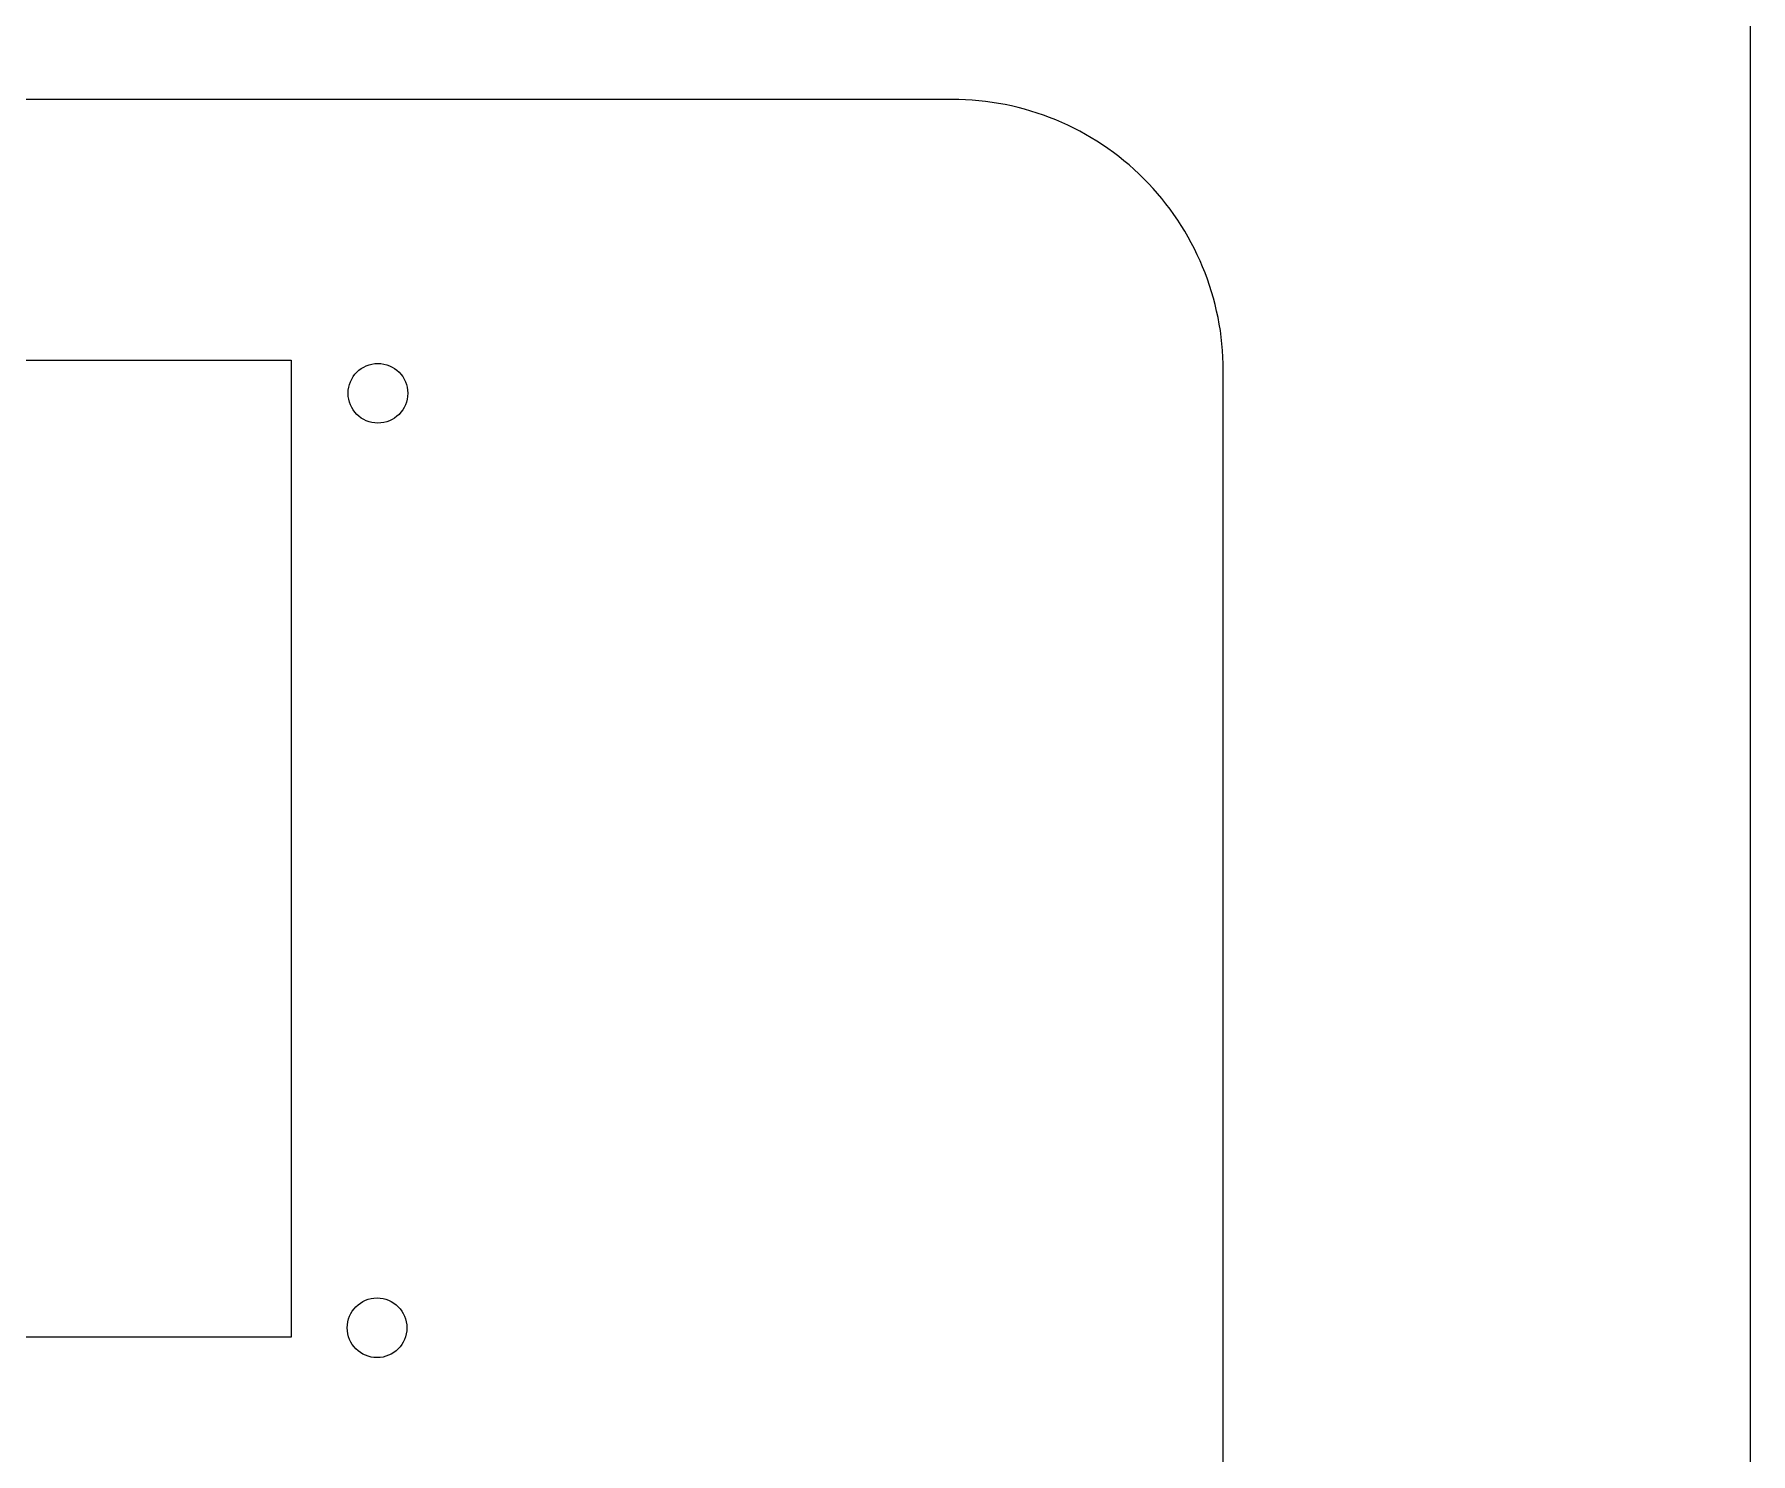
# Model space of a CAD drawing. Header units: millimetres. Extents: x 323 to 983, y 59 to 560.
# Drawn here: x 559.5 to 622.8, y 110.9 to 163.2 of the extents above; entities that cross this region are included whole.
import ezdxf

# ---------------------------------------------------------------- set-up
doc = ezdxf.new("R2010")
doc.units = ezdxf.units.MM
doc.header["$MEASUREMENT"] = 0
doc.layers.add('layer 1', color=7, linetype='Continuous')

msp = doc.modelspace()

# ---------------------------------------------------------------- linework, layer by layer
at = {"layer": 'layer 1', "color": 142, "lineweight": 9}
msp.add_open_spline([(332.7743, 558.5647), (332.7743, 558.5647), (612.7743, 558.5647), (612.7743, 558.5647), (612.7743, 558.5647), (615.4248, 558.5664), (617.9674, 557.5151), (619.8428, 555.6421), (619.8428, 555.6421), (621.7182, 553.7691), (622.7727, 551.2152), (622.7743, 548.5647), (622.7743, 548.5647), (622.7743, 548.5647), (622.7743, 68.5647), (622.7743, 68.5647), (622.7743, 68.5647), (622.776, 65.9143), (621.7247, 63.3717), (619.8517, 61.4963), (619.8517, 61.4963), (617.9787, 59.6209), (615.4248, 58.5664), (612.7743, 58.5647), (612.7743, 58.5647), (612.7743, 58.5647), (332.7743, 58.5647), (332.7743, 58.5647), (332.7743, 58.5647), (330.1239, 58.5631), (327.5813, 59.6144), (325.7059, 61.4873), (325.7059, 61.4873), (323.8305, 63.3603), (322.776, 65.9143), (322.7743, 68.5647), (322.7743, 68.5647), (322.7743, 68.5647), (322.7743, 548.5647), (322.7743, 548.5647), (322.7743, 548.5647), (322.7727, 551.2152), (323.824, 553.7578), (325.6969, 555.6332), (325.6969, 555.6332), (327.5699, 557.5086), (330.1239, 558.5631), (332.7743, 558.5647)], degree=3, knots=[0, 0, 0, 0, 0.0833333, 0.0833333, 0.0833333, 0.0833333, 0.1666667, 0.1666667, 0.1666667, 0.1666667, 0.25, 0.25, 0.25, 0.25, 0.3333333, 0.3333333, 0.3333333, 0.3333333, 0.4166667, 0.4166667, 0.4166667, 0.4166667, 0.5, 0.5, 0.5, 0.5, 0.5833333, 0.5833333, 0.5833333, 0.5833333, 0.6666667, 0.6666667, 0.6666667, 0.6666667, 0.75, 0.75, 0.75, 0.75, 0.8333333, 0.8333333, 0.8333333, 0.8333333, 0.9166667, 0.9166667, 0.9166667, 0.9166667, 1, 1, 1, 1], dxfattribs=at)
at = {"layer": 'layer 1', "lineweight": 9}
msp.add_open_spline([(383.238, 160.7919), (383.238, 160.7919), (593.3409, 160.7919), (593.3409, 160.7919), (593.3409, 160.7919), (595.9914, 160.7935), (598.534, 159.7422), (600.4094, 157.8693), (600.4094, 157.8693), (602.2847, 155.9963), (603.3393, 153.4423), (603.3409, 150.7919), (603.3409, 150.7919), (603.3409, 150.7919), (603.3409, 78.6181), (603.3409, 78.6181), (603.3409, 78.6181), (603.3426, 75.9676), (602.2913, 73.425), (600.4183, 71.5496), (600.4183, 71.5496), (598.5453, 69.6743), (595.9914, 68.6198), (593.3409, 68.6181), (593.3409, 68.6181), (593.3409, 68.6181), (356.6204, 68.6181), (356.6204, 68.6181), (356.6204, 68.6181), (353.9699, 68.6164), (351.4273, 69.6677), (349.552, 71.5407), (349.552, 71.5407), (347.6766, 73.4137), (346.6221, 75.9676), (346.6204, 78.6181), (346.6204, 78.6181), (346.6204, 78.6181), (346.6204, 150.7919), (346.6204, 150.7919), (346.6204, 150.7919), (346.6188, 153.4423), (347.67, 155.9849), (349.543, 157.8603), (349.543, 157.8603), (351.416, 159.7357), (353.9699, 160.7902), (356.6204, 160.7919), (356.6204, 160.7919), (356.6204, 160.7919), (383.238, 160.7919), (383.238, 160.7919)], degree=3, knots=[0, 0, 0, 0, 0.0769231, 0.0769231, 0.0769231, 0.0769231, 0.1538462, 0.1538462, 0.1538462, 0.1538462, 0.2307692, 0.2307692, 0.2307692, 0.2307692, 0.3076923, 0.3076923, 0.3076923, 0.3076923, 0.3846154, 0.3846154, 0.3846154, 0.3846154, 0.4615385, 0.4615385, 0.4615385, 0.4615385, 0.5384615, 0.5384615, 0.5384615, 0.5384615, 0.6153846, 0.6153846, 0.6153846, 0.6153846, 0.6923077, 0.6923077, 0.6923077, 0.6923077, 0.7692308, 0.7692308, 0.7692308, 0.7692308, 0.8461538, 0.8461538, 0.8461538, 0.8461538, 0.9230769, 0.9230769, 0.9230769, 0.9230769, 1, 1, 1, 1], dxfattribs=at)
at = {"layer": 'layer 1', "color": 250, "lineweight": 20}
msp.add_open_spline([(515.9917, 115.1761), (515.9917, 115.1761), (568.9917, 115.1761), (568.9917, 115.1761), (568.9917, 115.1761), (568.9917, 115.1761), (568.9917, 151.1761), (568.9917, 151.1761), (568.9917, 151.1761), (568.9917, 151.1761), (515.9917, 151.1761), (515.9917, 151.1761), (515.9917, 151.1761), (515.9917, 151.1761), (515.9917, 115.1761), (515.9917, 115.1761), (515.9917, 115.1761), (515.9917, 115.1761), (515.9917, 115.1761), (515.9917, 115.1761)], degree=3, knots=[0, 0, 0, 0, 0.2, 0.2, 0.2, 0.2, 0.4, 0.4, 0.4, 0.4, 0.6, 0.6, 0.6, 0.6, 0.8, 0.8, 0.8, 0.8, 1, 1, 1, 1], dxfattribs=at)
at = {"layer": 'layer 1', "color": 250, "lineweight": 9}
for points in [[(572.1837, 151.0597), (571.5762, 151.0597), (571.0837, 150.5672), (571.0837, 149.9597), (571.0837, 149.9597), (571.0837, 149.3522), (571.5762, 148.8597), (572.1837, 148.8597), (572.1837, 148.8597), (572.7912, 148.8597), (573.2837, 149.3522), (573.2837, 149.9597), (573.2837, 149.9597), (573.2837, 150.5672), (572.7913, 151.0597), (572.1837, 151.0597)], [(572.1837, 151.0597), (571.5762, 151.0597), (571.0837, 150.5672), (571.0837, 149.9597), (571.0837, 149.9597), (571.0837, 149.3522), (571.5762, 148.8597), (572.1837, 148.8597), (572.1837, 148.8597), (572.7912, 148.8597), (573.2837, 149.3522), (573.2837, 149.9597), (573.2837, 149.9597), (573.2837, 150.5672), (572.7913, 151.0597), (572.1837, 151.0597)], [(572.1837, 151.0597), (571.5762, 151.0597), (571.0837, 150.5672), (571.0837, 149.9597), (571.0837, 149.9597), (571.0837, 149.3522), (571.5762, 148.8597), (572.1837, 148.8597), (572.1837, 148.8597), (572.7912, 148.8597), (573.2837, 149.3522), (573.2837, 149.9597), (573.2837, 149.9597), (573.2837, 150.5672), (572.7913, 151.0597), (572.1837, 151.0597)], [(572.1837, 151.0597), (571.5762, 151.0597), (571.0837, 150.5672), (571.0837, 149.9597), (571.0837, 149.9597), (571.0837, 149.3522), (571.5762, 148.8597), (572.1837, 148.8597), (572.1837, 148.8597), (572.7912, 148.8597), (573.2837, 149.3522), (573.2837, 149.9597), (573.2837, 149.9597), (573.2837, 150.5672), (572.7913, 151.0597), (572.1837, 151.0597)], [(572.1837, 151.0597), (571.5762, 151.0597), (571.0837, 150.5672), (571.0837, 149.9597), (571.0837, 149.9597), (571.0837, 149.3522), (571.5762, 148.8597), (572.1837, 148.8597), (572.1837, 148.8597), (572.7912, 148.8597), (573.2837, 149.3522), (573.2837, 149.9597), (573.2837, 149.9597), (573.2837, 150.5672), (572.7913, 151.0597), (572.1837, 151.0597)], [(572.1837, 151.0597), (571.5762, 151.0597), (571.0837, 150.5672), (571.0837, 149.9597), (571.0837, 149.9597), (571.0837, 149.3522), (571.5762, 148.8597), (572.1837, 148.8597), (572.1837, 148.8597), (572.7912, 148.8597), (573.2837, 149.3522), (573.2837, 149.9597), (573.2837, 149.9597), (573.2837, 150.5672), (572.7913, 151.0597), (572.1837, 151.0597)], [(572.1837, 151.0597), (571.5762, 151.0597), (571.0837, 150.5672), (571.0837, 149.9597), (571.0837, 149.9597), (571.0837, 149.3522), (571.5762, 148.8597), (572.1837, 148.8597), (572.1837, 148.8597), (572.7912, 148.8597), (573.2837, 149.3522), (573.2837, 149.9597), (573.2837, 149.9597), (573.2837, 150.5672), (572.7913, 151.0597), (572.1837, 151.0597)], [(572.1837, 151.0597), (571.5762, 151.0597), (571.0837, 150.5672), (571.0837, 149.9597), (571.0837, 149.9597), (571.0837, 149.3522), (571.5762, 148.8597), (572.1837, 148.8597), (572.1837, 148.8597), (572.7912, 148.8597), (573.2837, 149.3522), (573.2837, 149.9597), (573.2837, 149.9597), (573.2837, 150.5672), (572.7913, 151.0597), (572.1837, 151.0597)], [(572.1837, 151.0597), (571.5762, 151.0597), (571.0837, 150.5672), (571.0837, 149.9597), (571.0837, 149.9597), (571.0837, 149.3522), (571.5762, 148.8597), (572.1837, 148.8597), (572.1837, 148.8597), (572.7912, 148.8597), (573.2837, 149.3522), (573.2837, 149.9597), (573.2837, 149.9597), (573.2837, 150.5672), (572.7913, 151.0597), (572.1837, 151.0597)], [(572.1837, 151.0597), (571.5762, 151.0597), (571.0837, 150.5672), (571.0837, 149.9597), (571.0837, 149.9597), (571.0837, 149.3522), (571.5762, 148.8597), (572.1837, 148.8597), (572.1837, 148.8597), (572.7912, 148.8597), (573.2837, 149.3522), (573.2837, 149.9597), (573.2837, 149.9597), (573.2837, 150.5672), (572.7913, 151.0597), (572.1837, 151.0597)], [(572.1837, 151.0597), (571.5762, 151.0597), (571.0837, 150.5672), (571.0837, 149.9597), (571.0837, 149.9597), (571.0837, 149.3522), (571.5762, 148.8597), (572.1837, 148.8597), (572.1837, 148.8597), (572.7912, 148.8597), (573.2837, 149.3522), (573.2837, 149.9597), (573.2837, 149.9597), (573.2837, 150.5672), (572.7913, 151.0597), (572.1837, 151.0597)], [(572.1837, 151.0597), (571.5762, 151.0597), (571.0837, 150.5672), (571.0837, 149.9597), (571.0837, 149.9597), (571.0837, 149.3522), (571.5762, 148.8597), (572.1837, 148.8597), (572.1837, 148.8597), (572.7912, 148.8597), (573.2837, 149.3522), (573.2837, 149.9597), (573.2837, 149.9597), (573.2837, 150.5672), (572.7913, 151.0597), (572.1837, 151.0597)], [(572.1837, 151.0597), (571.5762, 151.0597), (571.0837, 150.5672), (571.0837, 149.9597), (571.0837, 149.9597), (571.0837, 149.3522), (571.5762, 148.8597), (572.1837, 148.8597), (572.1837, 148.8597), (572.7912, 148.8597), (573.2837, 149.3522), (573.2837, 149.9597), (573.2837, 149.9597), (573.2837, 150.5672), (572.7913, 151.0597), (572.1837, 151.0597)], [(572.1837, 151.0597), (571.5762, 151.0597), (571.0837, 150.5672), (571.0837, 149.9597), (571.0837, 149.9597), (571.0837, 149.3522), (571.5762, 148.8597), (572.1837, 148.8597), (572.1837, 148.8597), (572.7912, 148.8597), (573.2837, 149.3522), (573.2837, 149.9597), (573.2837, 149.9597), (573.2837, 150.5672), (572.7913, 151.0597), (572.1837, 151.0597)], [(572.1837, 151.0597), (571.5762, 151.0597), (571.0837, 150.5672), (571.0837, 149.9597), (571.0837, 149.9597), (571.0837, 149.3522), (571.5762, 148.8597), (572.1837, 148.8597), (572.1837, 148.8597), (572.7912, 148.8597), (573.2837, 149.3522), (573.2837, 149.9597), (573.2837, 149.9597), (573.2837, 150.5672), (572.7913, 151.0597), (572.1837, 151.0597)], [(572.1837, 151.0597), (571.5762, 151.0597), (571.0837, 150.5672), (571.0837, 149.9597), (571.0837, 149.9597), (571.0837, 149.3522), (571.5762, 148.8597), (572.1837, 148.8597), (572.1837, 148.8597), (572.7912, 148.8597), (573.2837, 149.3522), (573.2837, 149.9597), (573.2837, 149.9597), (573.2837, 150.5672), (572.7913, 151.0597), (572.1837, 151.0597)], [(572.1837, 151.0597), (571.5762, 151.0597), (571.0837, 150.5672), (571.0837, 149.9597), (571.0837, 149.9597), (571.0837, 149.3522), (571.5762, 148.8597), (572.1837, 148.8597), (572.1837, 148.8597), (572.7912, 148.8597), (573.2837, 149.3522), (573.2837, 149.9597), (573.2837, 149.9597), (573.2837, 150.5672), (572.7913, 151.0597), (572.1837, 151.0597)], [(572.1837, 151.0597), (571.5762, 151.0597), (571.0837, 150.5672), (571.0837, 149.9597), (571.0837, 149.9597), (571.0837, 149.3522), (571.5762, 148.8597), (572.1837, 148.8597), (572.1837, 148.8597), (572.7912, 148.8597), (573.2837, 149.3522), (573.2837, 149.9597), (573.2837, 149.9597), (573.2837, 150.5672), (572.7913, 151.0597), (572.1837, 151.0597)], [(572.1837, 151.0597), (571.5762, 151.0597), (571.0837, 150.5672), (571.0837, 149.9597), (571.0837, 149.9597), (571.0837, 149.3522), (571.5762, 148.8597), (572.1837, 148.8597), (572.1837, 148.8597), (572.7912, 148.8597), (573.2837, 149.3522), (573.2837, 149.9597), (573.2837, 149.9597), (573.2837, 150.5672), (572.7913, 151.0597), (572.1837, 151.0597)], [(572.1837, 151.0597), (571.5762, 151.0597), (571.0837, 150.5672), (571.0837, 149.9597), (571.0837, 149.9597), (571.0837, 149.3522), (571.5762, 148.8597), (572.1837, 148.8597), (572.1837, 148.8597), (572.7912, 148.8597), (573.2837, 149.3522), (573.2837, 149.9597), (573.2837, 149.9597), (573.2837, 150.5672), (572.7913, 151.0597), (572.1837, 151.0597)], [(572.1837, 151.0597), (571.5762, 151.0597), (571.0837, 150.5672), (571.0837, 149.9597), (571.0837, 149.9597), (571.0837, 149.3522), (571.5762, 148.8597), (572.1837, 148.8597), (572.1837, 148.8597), (572.7912, 148.8597), (573.2837, 149.3522), (573.2837, 149.9597), (573.2837, 149.9597), (573.2837, 150.5672), (572.7913, 151.0597), (572.1837, 151.0597)], [(572.1509, 116.6156), (571.5434, 116.6156), (571.0509, 116.1231), (571.0509, 115.5156), (571.0509, 115.5156), (571.0509, 114.9081), (571.5434, 114.4156), (572.1509, 114.4156), (572.1509, 114.4156), (572.7584, 114.4156), (573.2509, 114.9081), (573.2509, 115.5156), (573.2509, 115.5156), (573.2509, 116.1231), (572.7585, 116.6156), (572.1509, 116.6156)], [(572.1509, 116.6156), (571.5434, 116.6156), (571.0509, 116.1231), (571.0509, 115.5156), (571.0509, 115.5156), (571.0509, 114.9081), (571.5434, 114.4156), (572.1509, 114.4156), (572.1509, 114.4156), (572.7584, 114.4156), (573.2509, 114.9081), (573.2509, 115.5156), (573.2509, 115.5156), (573.2509, 116.1231), (572.7585, 116.6156), (572.1509, 116.6156)], [(572.1509, 116.6156), (571.5434, 116.6156), (571.0509, 116.1231), (571.0509, 115.5156), (571.0509, 115.5156), (571.0509, 114.9081), (571.5434, 114.4156), (572.1509, 114.4156), (572.1509, 114.4156), (572.7584, 114.4156), (573.2509, 114.9081), (573.2509, 115.5156), (573.2509, 115.5156), (573.2509, 116.1231), (572.7585, 116.6156), (572.1509, 116.6156)], [(572.1509, 116.6156), (571.5434, 116.6156), (571.0509, 116.1231), (571.0509, 115.5156), (571.0509, 115.5156), (571.0509, 114.9081), (571.5434, 114.4156), (572.1509, 114.4156), (572.1509, 114.4156), (572.7584, 114.4156), (573.2509, 114.9081), (573.2509, 115.5156), (573.2509, 115.5156), (573.2509, 116.1231), (572.7585, 116.6156), (572.1509, 116.6156)], [(572.1509, 116.6156), (571.5434, 116.6156), (571.0509, 116.1231), (571.0509, 115.5156), (571.0509, 115.5156), (571.0509, 114.9081), (571.5434, 114.4156), (572.1509, 114.4156), (572.1509, 114.4156), (572.7584, 114.4156), (573.2509, 114.9081), (573.2509, 115.5156), (573.2509, 115.5156), (573.2509, 116.1231), (572.7585, 116.6156), (572.1509, 116.6156)], [(572.1509, 116.6156), (571.5434, 116.6156), (571.0509, 116.1231), (571.0509, 115.5156), (571.0509, 115.5156), (571.0509, 114.9081), (571.5434, 114.4156), (572.1509, 114.4156), (572.1509, 114.4156), (572.7584, 114.4156), (573.2509, 114.9081), (573.2509, 115.5156), (573.2509, 115.5156), (573.2509, 116.1231), (572.7585, 116.6156), (572.1509, 116.6156)], [(572.1509, 116.6156), (571.5434, 116.6156), (571.0509, 116.1231), (571.0509, 115.5156), (571.0509, 115.5156), (571.0509, 114.9081), (571.5434, 114.4156), (572.1509, 114.4156), (572.1509, 114.4156), (572.7584, 114.4156), (573.2509, 114.9081), (573.2509, 115.5156), (573.2509, 115.5156), (573.2509, 116.1231), (572.7585, 116.6156), (572.1509, 116.6156)], [(572.1509, 116.6156), (571.5434, 116.6156), (571.0509, 116.1231), (571.0509, 115.5156), (571.0509, 115.5156), (571.0509, 114.9081), (571.5434, 114.4156), (572.1509, 114.4156), (572.1509, 114.4156), (572.7584, 114.4156), (573.2509, 114.9081), (573.2509, 115.5156), (573.2509, 115.5156), (573.2509, 116.1231), (572.7585, 116.6156), (572.1509, 116.6156)], [(572.1509, 116.6156), (571.5434, 116.6156), (571.0509, 116.1231), (571.0509, 115.5156), (571.0509, 115.5156), (571.0509, 114.9081), (571.5434, 114.4156), (572.1509, 114.4156), (572.1509, 114.4156), (572.7584, 114.4156), (573.2509, 114.9081), (573.2509, 115.5156), (573.2509, 115.5156), (573.2509, 116.1231), (572.7585, 116.6156), (572.1509, 116.6156)], [(572.1509, 116.6156), (571.5434, 116.6156), (571.0509, 116.1231), (571.0509, 115.5156), (571.0509, 115.5156), (571.0509, 114.9081), (571.5434, 114.4156), (572.1509, 114.4156), (572.1509, 114.4156), (572.7584, 114.4156), (573.2509, 114.9081), (573.2509, 115.5156), (573.2509, 115.5156), (573.2509, 116.1231), (572.7585, 116.6156), (572.1509, 116.6156)], [(572.1509, 116.6156), (571.5434, 116.6156), (571.0509, 116.1231), (571.0509, 115.5156), (571.0509, 115.5156), (571.0509, 114.9081), (571.5434, 114.4156), (572.1509, 114.4156), (572.1509, 114.4156), (572.7584, 114.4156), (573.2509, 114.9081), (573.2509, 115.5156), (573.2509, 115.5156), (573.2509, 116.1231), (572.7585, 116.6156), (572.1509, 116.6156)], [(572.1509, 116.6156), (571.5434, 116.6156), (571.0509, 116.1231), (571.0509, 115.5156), (571.0509, 115.5156), (571.0509, 114.9081), (571.5434, 114.4156), (572.1509, 114.4156), (572.1509, 114.4156), (572.7584, 114.4156), (573.2509, 114.9081), (573.2509, 115.5156), (573.2509, 115.5156), (573.2509, 116.1231), (572.7585, 116.6156), (572.1509, 116.6156)], [(572.1509, 116.6156), (571.5434, 116.6156), (571.0509, 116.1231), (571.0509, 115.5156), (571.0509, 115.5156), (571.0509, 114.9081), (571.5434, 114.4156), (572.1509, 114.4156), (572.1509, 114.4156), (572.7584, 114.4156), (573.2509, 114.9081), (573.2509, 115.5156), (573.2509, 115.5156), (573.2509, 116.1231), (572.7585, 116.6156), (572.1509, 116.6156)], [(572.1509, 116.6156), (571.5434, 116.6156), (571.0509, 116.1231), (571.0509, 115.5156), (571.0509, 115.5156), (571.0509, 114.9081), (571.5434, 114.4156), (572.1509, 114.4156), (572.1509, 114.4156), (572.7584, 114.4156), (573.2509, 114.9081), (573.2509, 115.5156), (573.2509, 115.5156), (573.2509, 116.1231), (572.7585, 116.6156), (572.1509, 116.6156)], [(572.1509, 116.6156), (571.5434, 116.6156), (571.0509, 116.1231), (571.0509, 115.5156), (571.0509, 115.5156), (571.0509, 114.9081), (571.5434, 114.4156), (572.1509, 114.4156), (572.1509, 114.4156), (572.7584, 114.4156), (573.2509, 114.9081), (573.2509, 115.5156), (573.2509, 115.5156), (573.2509, 116.1231), (572.7585, 116.6156), (572.1509, 116.6156)], [(572.1509, 116.6156), (571.5434, 116.6156), (571.0509, 116.1231), (571.0509, 115.5156), (571.0509, 115.5156), (571.0509, 114.9081), (571.5434, 114.4156), (572.1509, 114.4156), (572.1509, 114.4156), (572.7584, 114.4156), (573.2509, 114.9081), (573.2509, 115.5156), (573.2509, 115.5156), (573.2509, 116.1231), (572.7585, 116.6156), (572.1509, 116.6156)], [(572.1509, 116.6156), (571.5434, 116.6156), (571.0509, 116.1231), (571.0509, 115.5156), (571.0509, 115.5156), (571.0509, 114.9081), (571.5434, 114.4156), (572.1509, 114.4156), (572.1509, 114.4156), (572.7584, 114.4156), (573.2509, 114.9081), (573.2509, 115.5156), (573.2509, 115.5156), (573.2509, 116.1231), (572.7585, 116.6156), (572.1509, 116.6156)], [(572.1509, 116.6156), (571.5434, 116.6156), (571.0509, 116.1231), (571.0509, 115.5156), (571.0509, 115.5156), (571.0509, 114.9081), (571.5434, 114.4156), (572.1509, 114.4156), (572.1509, 114.4156), (572.7584, 114.4156), (573.2509, 114.9081), (573.2509, 115.5156), (573.2509, 115.5156), (573.2509, 116.1231), (572.7585, 116.6156), (572.1509, 116.6156)], [(572.1509, 116.6156), (571.5434, 116.6156), (571.0509, 116.1231), (571.0509, 115.5156), (571.0509, 115.5156), (571.0509, 114.9081), (571.5434, 114.4156), (572.1509, 114.4156), (572.1509, 114.4156), (572.7584, 114.4156), (573.2509, 114.9081), (573.2509, 115.5156), (573.2509, 115.5156), (573.2509, 116.1231), (572.7585, 116.6156), (572.1509, 116.6156)], [(572.1509, 116.6156), (571.5434, 116.6156), (571.0509, 116.1231), (571.0509, 115.5156), (571.0509, 115.5156), (571.0509, 114.9081), (571.5434, 114.4156), (572.1509, 114.4156), (572.1509, 114.4156), (572.7584, 114.4156), (573.2509, 114.9081), (573.2509, 115.5156), (573.2509, 115.5156), (573.2509, 116.1231), (572.7585, 116.6156), (572.1509, 116.6156)], [(572.1509, 116.6156), (571.5434, 116.6156), (571.0509, 116.1231), (571.0509, 115.5156), (571.0509, 115.5156), (571.0509, 114.9081), (571.5434, 114.4156), (572.1509, 114.4156), (572.1509, 114.4156), (572.7584, 114.4156), (573.2509, 114.9081), (573.2509, 115.5156), (573.2509, 115.5156), (573.2509, 116.1231), (572.7585, 116.6156), (572.1509, 116.6156)]]:
    msp.add_open_spline(points, degree=3, knots=[0, 0, 0, 0, 0.25, 0.25, 0.25, 0.25, 0.5, 0.5, 0.5, 0.5, 0.75, 0.75, 0.75, 0.75, 1, 1, 1, 1], dxfattribs=at)
for points in [[(572.1837, 151.0597), (572.1837, 151.0597), (572.1837, 151.0597), (572.1837, 151.0597)], [(572.1837, 151.0597), (572.1837, 151.0597), (572.1837, 151.0597), (572.1837, 151.0597)], [(571.0837, 149.9597), (571.0837, 149.9597), (571.0837, 149.9597), (571.0837, 149.9597)], [(573.2837, 149.9597), (573.2837, 149.9597), (573.2837, 149.9597), (573.2837, 149.9597)], [(572.1837, 148.8597), (572.1837, 148.8597), (572.1837, 148.8597), (572.1837, 148.8597)], [(572.1509, 116.6156), (572.1509, 116.6156), (572.1509, 116.6156), (572.1509, 116.6156)], [(572.1509, 116.6156), (572.1509, 116.6156), (572.1509, 116.6156), (572.1509, 116.6156)], [(571.0509, 115.5156), (571.0509, 115.5156), (571.0509, 115.5156), (571.0509, 115.5156)], [(573.2509, 115.5156), (573.2509, 115.5156), (573.2509, 115.5156), (573.2509, 115.5156)], [(572.1509, 114.4156), (572.1509, 114.4156), (572.1509, 114.4156), (572.1509, 114.4156)]]:
    msp.add_open_spline(points, degree=3, dxfattribs=at)

doc.saveas('drawing.dxf')
